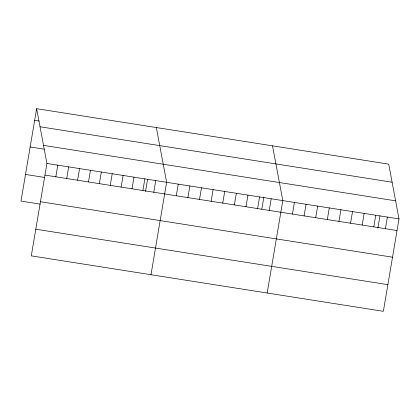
<?xml version="1.0" encoding="UTF-8"?>
<svg xmlns="http://www.w3.org/2000/svg" width="420" height="420" viewBox="0 0 420 420"><rect width="100%" height="100%" fill="white"/><g stroke="black" fill="none" stroke-linecap="round" stroke-linejoin="round"><path stroke-width="0.63" d="M36.629 108.686L46.919 163.453L31.29 255.864L383.371 311.315L399 218.904L388.71 164.136L36.629 108.686L21 201.096L40.205 204.12M55.834 176.804L57.803 165.165M66.717 178.516L68.686 166.882M77.6 180.227L79.569 168.593M88.484 181.944L90.452 170.31M99.367 183.656L101.33 172.022M110.245 185.372L112.214 173.738M121.128 187.084L123.097 175.45M132.011 188.8L133.98 177.166M142.895 190.512L144.863 178.878M145.525 191.462L147.588 179.256M153.778 192.229L155.747 180.595M150.995 274.717L166.63 182.306L156.334 127.538M176.279 195.773L178.248 184.139M187.898 197.6L189.866 185.966M199.516 199.432L201.484 187.798M211.134 201.259L213.103 189.625M222.752 203.091L224.721 191.457M234.371 204.918L236.339 193.284M245.989 206.75L247.958 195.116M257.607 208.583L259.576 196.943M261.817 209.15L263.881 196.948M269.225 210.41L271.194 198.776M267.183 293.013L282.812 200.603L272.522 145.84M292.462 214.069L294.431 202.435M304.085 215.901L306.049 204.267M315.704 217.728L317.667 206.094M327.322 219.56L329.291 207.926M338.94 221.387L340.909 209.753M350.558 223.22L352.527 211.585M362.177 225.047L364.145 213.413M373.795 226.879L375.764 215.245M377.9 228.06L379.964 215.854M385.413 228.711L387.382 217.072M34.66 120.325L39.144 121.028M40.026 126.761L392.107 182.212M43.523 145.378L395.603 200.834M30.156 146.979L44.237 149.195M46.919 163.453L399 218.904M44.951 175.088L397.031 230.538M25.51 174.442L44.714 177.466M40.446 201.742L392.522 257.192M35.8 229.204L387.881 284.655"/></g></svg>
